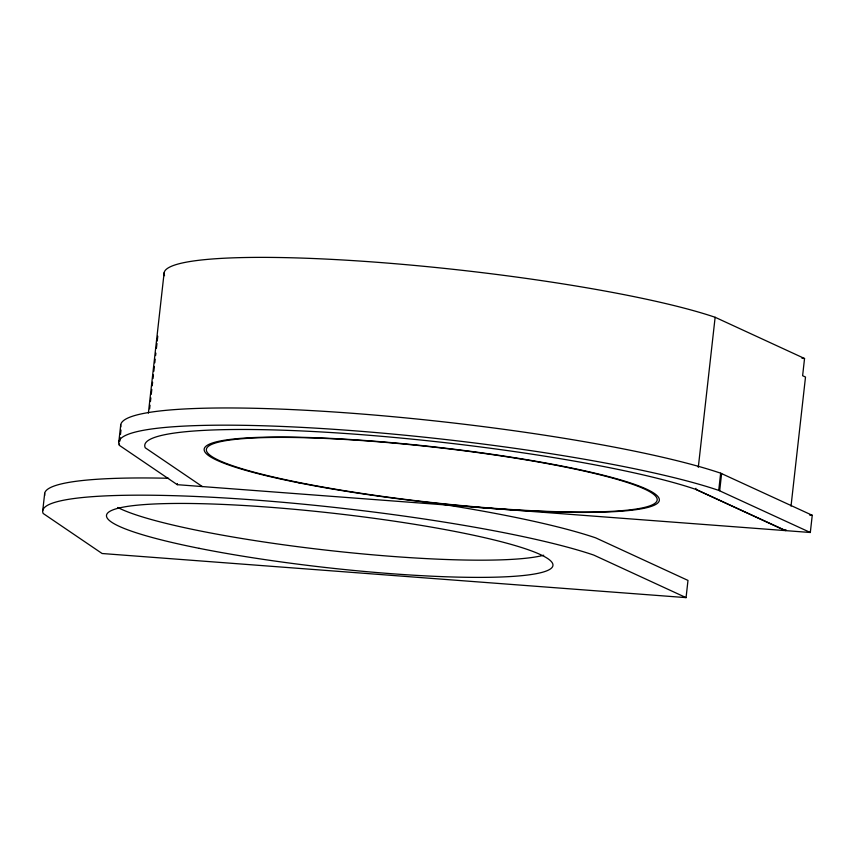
<?xml version="1.0" encoding="UTF-8"?>
<svg xmlns="http://www.w3.org/2000/svg" width="855" height="855" viewBox="0 0 855 855"><rect width="100%" height="100%" fill="white"/><g stroke="black" fill="none" stroke-linecap="round" stroke-linejoin="round"><path stroke-width="1.28" d="M42.75 510.574L44.684 493.367M118.813 441.939L120.747 424.732M119.411 444.034L119.411 445.38L177.274 484.678L785.243 530.602L695.82 489.381A294.836 35.931 6.4 0 0 357.914 434.393A294.836 35.931 6.4 0 0 145.254 447.796L202.346 486.57M119.892 441.073L120.138 437.589M120.491 434.361L120.983 430.054M148.385 413.104L164.128 272.788M149.625 408.808L150.031 405.174M150.448 401.54L150.854 397.917M151.26 394.283L151.805 389.442M152.211 385.808L152.618 382.185M153.024 378.551L153.43 374.918M153.836 371.294L154.381 366.453M154.787 362.819L155.193 359.196M155.599 355.562L155.877 353.147M156.412 348.306L156.957 343.464M157.235 341.038L157.769 336.197M177.274 484.678L177.402 483.599M695.949 488.301L695.82 489.381L785.766 530.634L810.316 532.494L812.25 515.287L720.658 473.178A321.01 39.116 6.4 0 0 356.824 413.628A321.01 39.116 6.4 0 0 120.844 426.827M698.3 467.332L715.133 317.28A294.836 35.931 6.4 0 0 377.215 262.293A294.836 35.931 6.4 0 0 164.555 275.695M686.063 597.624L593.755 555.077A294.836 35.931 6.4 0 0 255.848 500.09A294.836 35.931 6.4 0 0 43.188 513.492L102.119 553.516L686.063 597.624L687.986 580.417L595.689 537.859A294.836 35.931 6.4 0 0 440.571 504.012M810.316 532.494L718.724 490.385L720.658 473.178M719.686 490.717L721.62 473.51M715.133 317.28L804.544 358.502L802.621 375.708L805.506 377.044L791.025 506.117M785.766 530.634L785.884 529.566M801.958 358.309L804.544 358.502M809.664 515.084L812.25 515.287M44.77 495.291A294.836 35.931 6.4 0 1 168.553 478.276M543.716 555.237A224.641 27.381 6.4 0 1 328.651 550.417A224.641 27.381 6.4 0 1 117.755 507.475M119.294 445.113A321.01 39.116 6.4 0 1 350.828 430.525A321.01 39.116 6.4 0 1 718.724 490.385M199.162 548.333A224.641 27.381 6.4 0 0 551.817 567.731A224.641 27.381 6.4 0 0 238.107 505.166A224.641 27.381 6.4 0 0 199.162 548.333M298.694 482.797A229.001 27.905 6.4 0 0 658.2 502.558A229.001 27.905 6.4 0 0 338.398 438.797A229.001 27.905 6.4 0 0 298.694 482.797M299.955 482.712A226.821 27.638 6.4 0 0 656.042 502.291A226.821 27.638 6.4 0 0 339.296 439.139A226.821 27.638 6.4 0 0 299.955 482.712"/></g></svg>
